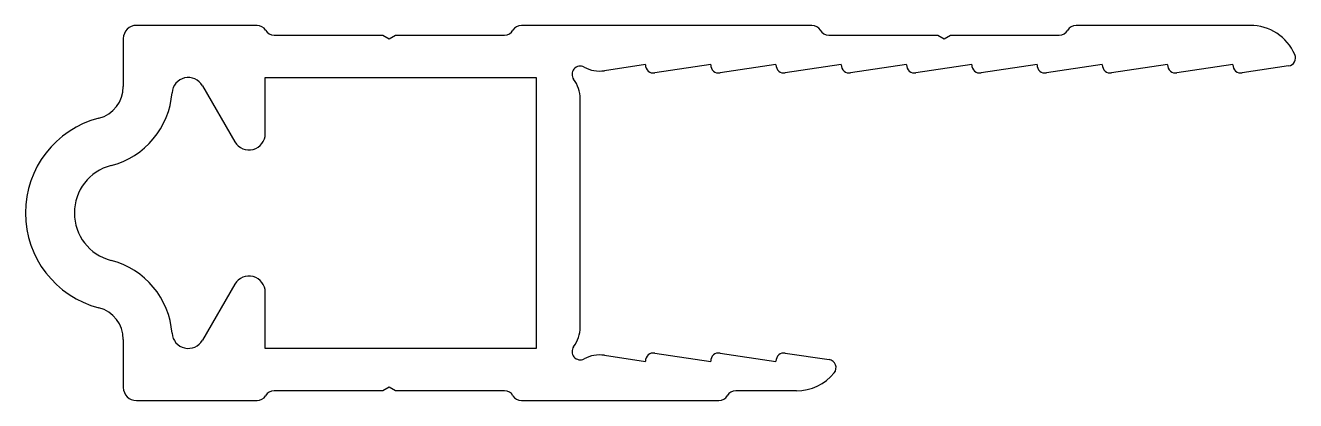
# Model space of a CAD drawing. Extents: x 3113 to 3151.9, y 1842.5 to 1854.
import ezdxf

# ---------------------------------------------------------------- set-up
doc = ezdxf.new("R2010")
doc.units = 0
doc.layers.get('0').update_dxf_attribs({"linetype": 'CONTINUOUS'})

msp = doc.modelspace()

# ---------------------------------------------------------------- linework, layer by layer
for p, q in [((3120.078, 1853.991), (3116.378, 1853.991)), ((3137.078, 1853.991), (3128.178, 1853.991)), ((3150.508, 1853.991), (3145.178, 1853.991)), ((3115.978, 1853.591), (3115.978, 1852.114)), ((3120.597, 1853.691), (3123.934, 1853.691)), ((3123.934, 1853.691), (3124.128, 1853.574)), ((3124.128, 1853.574), (3124.322, 1853.691)), ((3124.322, 1853.691), (3127.658, 1853.691)), ((3137.597, 1853.691), (3140.934, 1853.691)), ((3140.934, 1853.691), (3141.128, 1853.574)), ((3141.128, 1853.574), (3141.322, 1853.691)), ((3141.322, 1853.691), (3144.658, 1853.691)), ((3131.978, 1852.791), (3130.719, 1852.602)), ((3131.978, 1852.781), (3131.978, 1852.791)), ((3133.978, 1852.791), (3132.265, 1852.534)), ((3133.978, 1852.781), (3133.978, 1852.791)), ((3135.978, 1852.791), (3134.265, 1852.534)), ((3135.978, 1852.781), (3135.978, 1852.791)), ((3137.978, 1852.791), (3136.265, 1852.534)), ((3137.978, 1852.781), (3137.978, 1852.791)), ((3139.978, 1852.791), (3138.265, 1852.534)), ((3139.978, 1852.781), (3139.978, 1852.791)), ((3141.978, 1852.791), (3140.265, 1852.534)), ((3141.978, 1852.781), (3141.978, 1852.791)), ((3143.978, 1852.791), (3142.265, 1852.534)), ((3143.978, 1852.781), (3143.978, 1852.791)), ((3145.978, 1852.791), (3144.265, 1852.534)), ((3145.978, 1852.781), (3145.978, 1852.791)), ((3147.978, 1852.791), (3146.265, 1852.534)), ((3147.978, 1852.781), (3147.978, 1852.791)), ((3149.978, 1852.791), (3148.265, 1852.534)), ((3149.978, 1852.781), (3149.978, 1852.791)), ((3151.689, 1852.747), (3150.265, 1852.534)), ((3118.402, 1852.141), (3119.395, 1850.422)), ((3120.328, 1850.672), (3120.328, 1852.391)), ((3120.328, 1852.391), (3128.628, 1852.391)), ((3128.628, 1852.391), (3128.628, 1844.091)), ((3129.978, 1844.741), (3129.978, 1851.741)), ((3119.395, 1846.059), (3118.402, 1844.341)), ((3120.328, 1844.091), (3120.328, 1845.809)), ((3115.978, 1844.368), (3115.978, 1842.891)), ((3128.628, 1844.091), (3120.328, 1844.091)), ((3130.719, 1843.879), (3131.978, 1843.691)), ((3132.265, 1843.947), (3133.978, 1843.691)), ((3134.265, 1843.947), (3135.978, 1843.691)), ((3136.265, 1843.947), (3137.607, 1843.746)), ((3131.978, 1843.691), (3131.978, 1843.7)), ((3133.978, 1843.691), (3133.978, 1843.7)), ((3135.978, 1843.691), (3135.978, 1843.7)), ((3123.934, 1842.791), (3120.597, 1842.791)), ((3124.128, 1842.907), (3123.934, 1842.791)), ((3124.322, 1842.791), (3124.128, 1842.907)), ((3127.658, 1842.791), (3124.322, 1842.791)), ((3136.603, 1842.791), (3134.747, 1842.791)), ((3116.378, 1842.491), (3120.078, 1842.491)), ((3128.178, 1842.491), (3134.228, 1842.491))]:
    msp.add_line(p, q)
for centre, radius, start, end in [((3116.378, 1853.591), 0.4, 90, 180), ((3120.078, 1853.691), 0.3, 30, 90), ((3128.178, 1853.691), 0.3, 90, 150), ((3137.078, 1853.691), 0.3, 30, 90), ((3145.178, 1853.691), 0.3, 90, 150), ((3150.508, 1852.491), 1.5, 23.7749, 90), ((3120.597, 1853.991), 0.3, 210, 270), ((3127.658, 1853.991), 0.3, 270, 330), ((3137.597, 1853.991), 0.3, 210, 270), ((3144.658, 1853.991), 0.3, 270, 330), ((3151.652, 1852.994), 0.25, 278.5308, 23.7749), ((3129.978, 1852.491), 0.25, 61.6609, 216.8699), ((3130.571, 1853.591), 1, 241.6609, 278.5308), ((3132.228, 1852.781), 0.25, 180, 278.5308), ((3134.228, 1852.781), 0.25, 180, 278.5308), ((3136.228, 1852.781), 0.25, 180, 278.5308), ((3138.228, 1852.781), 0.25, 180, 278.5308), ((3140.228, 1852.781), 0.25, 180, 278.5308), ((3142.228, 1852.781), 0.25, 180, 278.5308), ((3144.228, 1852.781), 0.25, 180, 278.5308), ((3146.228, 1852.781), 0.25, 180, 278.5308), ((3148.228, 1852.781), 0.25, 180, 278.5308), ((3150.228, 1852.781), 0.25, 180, 278.5308), ((3114.978, 1852.114), 1, 284.4775, 0), ((3117.969, 1851.891), 0.5, 30, 175.7374), ((3128.978, 1851.741), 1, 0, 36.8699), ((3114.978, 1852.114), 2.5, 284.4775, 355.7374), ((3115.978, 1848.241), 3, 104.4775, 255.5225), ((3119.828, 1850.672), 0.5, 210, 0), ((3115.978, 1848.241), 1.5, 104.4775, 255.5225), ((3114.978, 1844.368), 2.5, 4.2626, 75.5225), ((3119.828, 1845.809), 0.5, 0, 150), ((3114.978, 1844.368), 1, 0, 75.5225), ((3128.978, 1844.741), 1, 323.1301, 0), ((3117.969, 1844.591), 0.5, 184.2626, 330), ((3129.978, 1843.991), 0.25, 143.1301, 298.3391), ((3130.571, 1842.89), 1, 81.4692, 118.3391), ((3132.228, 1843.7), 0.25, 81.4692, 180), ((3134.228, 1843.7), 0.25, 81.4692, 180), ((3136.228, 1843.7), 0.25, 81.4692, 180), ((3137.57, 1843.499), 0.25, 320.7026, 81.4692), ((3136.603, 1844.291), 1.5, 270, 320.7026), ((3116.378, 1842.891), 0.4, 180, 270), ((3120.597, 1842.491), 0.3, 90, 150), ((3127.658, 1842.491), 0.3, 30, 90), ((3134.747, 1842.491), 0.3, 90, 150), ((3120.078, 1842.791), 0.3, 270, 330), ((3128.178, 1842.791), 0.3, 210, 270), ((3134.228, 1842.791), 0.3, 270, 330)]:
    msp.add_arc(centre, radius, start, end)

doc.saveas('drawing.dxf')
